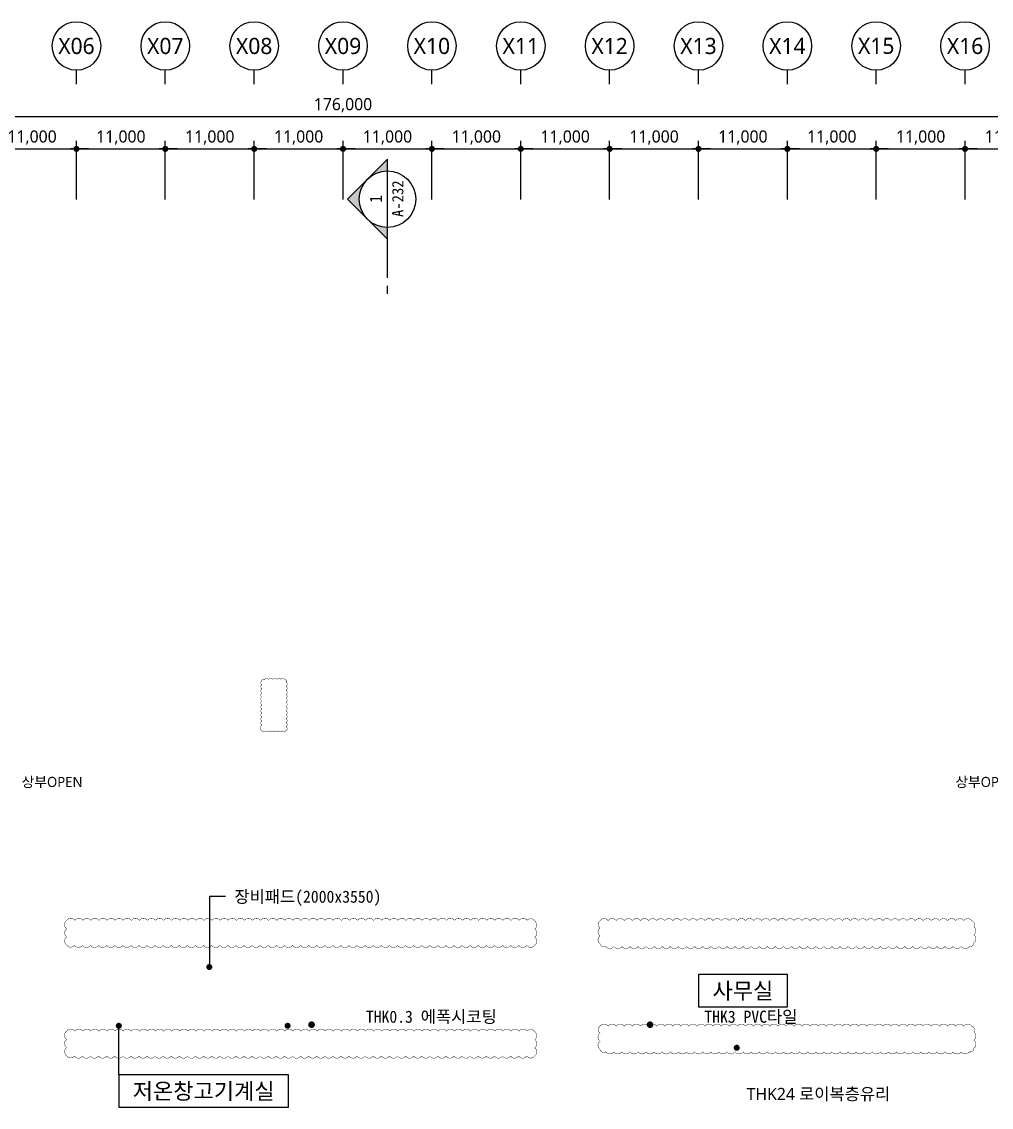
# Model space of a CAD drawing. Header units: millimetres. Extents: x 3546612 to 5615882, y 547008 to 3162891.
# Drawn here: x 4914336 to 5034356, y 1246462 to 1380891 of the extents above; entities that cross this region are included whole.
import ezdxf
from ezdxf.enums import TextEntityAlignment as Align

# ---------------------------------------------------------------- set-up
doc = ezdxf.new("R2010")
doc.units = ezdxf.units.MM
for name, color, linetype, lineweight in [('A-AXIS-BUBL', 7, 'Continuous', 25), ('A-DIMS', 7, 'Continuous', 25), ('A-MKXS-LEAD', 7, 'Continuous', 25), ('A-MKXS-MAK1', 3, 'Continuous', 25), ('A-MKXS-TEXT1', 3, 'Continuous', 25), ('A-MKXS-TEXT2', 7, 'Continuous', 25), ('A-XXXX-TXT2', 3, 'Continuous', 25), ('REV-202205', 20, 'Continuous', 25)]:
    doc.layers.add(name, color=color, linetype=linetype, lineweight=lineweight)
doc.styles.add('HY울릉도L', font='')
doc.styles.add('돋움체', font='')
doc.styles.add('맑은고딕', font='malgun.ttf')
doc.styles.get('HY울릉도L').set_extended_font_data('HYwulM')
doc.styles.get('돋움체').set_extended_font_data('DotumChe')
doc.dimstyles.new('CDIM', dxfattribs={"dimtxt": 3, "dimasz": 1.5, "dimexe": 2, "dimexo": 1, "dimgap": 1, "dimtad": 1, "dimdec": 0, "dimrnd": 0.5, "dimzin": 0, "dimdsep": 32, "dimlunit": 6, "dimtxsty": 'HY울릉도L', "dimblk1": '_CIDOT', "dimblk2": '_CIDOT', "dimsah": 1, "dimcen": 5.5, "dimclrd": 2, "dimclre": 2, "dimclrt": 7, "dimadec": 0, "dimazin": 0, "dimtfac": 1, "dimtdec": 0, "dimtix": 1, "dimtmove": 2, "dimatfit": 1, "dimldrblk": '_CIDOT', "dimfxl": 1, "dimtolj": 1, "dimtzin": 0, "dimlwd": -1, "dimarcsym": 0})

# ---------------------------------------------------------------- blocks, each defined once
blk = doc.blocks.new('_CIDOT')
at = {"color": 0, "linetype": 'ByBlock'}
blk.add_line((2, 0), (-1, 0), dxfattribs=at)
at = {"color": 0, "linetype": 'ByBlock', "const_width": 0.5}
blk.add_lwpolyline([(-0.25, 0, 1), (0.25, 0, 1)], format="xyb", close=True, dxfattribs=at)
blk = doc.blocks.new('*D32')
at = {"layer": 'A-DIMS', "lineweight": -2, "transparency": 16777216}
for p, q in [((170693, 255621), (170693, 262871)), ((181693, 255621), (181693, 262871))]:
    blk.add_line(p, q, dxfattribs=at)
at = {"layer": 'A-DIMS', "transparency": 16777216}
blk.add_line((171443, 261871), (180943, 261871), dxfattribs=at)
at = {"layer": 'A-DIMS', "transparency": 16777216, "xscale": 750, "yscale": 750, "zscale": 750, "rotation": 180}
blk.add_blockref('_CIDOT', (170693, 261871), dxfattribs=at)
at = {"layer": 'A-DIMS', "transparency": 16777216, "xscale": 750, "yscale": 750, "zscale": 750}
blk.add_blockref('_CIDOT', (181693, 261871), dxfattribs=at)
at = {"layer": 'A-DIMS', "color": 3, "transparency": 16777216, "insert": (176193, 263275), "char_height": 1500, "attachment_point": 5, "style": '맑은고딕'}
blk.add_mtext('\\A1;11,000', dxfattribs=at)
blk = doc.blocks.new('*D33')
at = {"layer": 'A-DIMS', "lineweight": -2, "transparency": 16777216}
for p, q in [((181693, 255621), (181693, 262871)), ((192693, 255621), (192693, 262871))]:
    blk.add_line(p, q, dxfattribs=at)
at = {"layer": 'A-DIMS', "transparency": 16777216}
blk.add_line((182443, 261871), (191943, 261871), dxfattribs=at)
at = {"layer": 'A-DIMS', "transparency": 16777216, "xscale": 750, "yscale": 750, "zscale": 750, "rotation": 180}
blk.add_blockref('_CIDOT', (181693, 261871), dxfattribs=at)
at = {"layer": 'A-DIMS', "transparency": 16777216, "xscale": 750, "yscale": 750, "zscale": 750}
blk.add_blockref('_CIDOT', (192693, 261871), dxfattribs=at)
at = {"layer": 'A-DIMS', "color": 3, "transparency": 16777216, "insert": (187193, 263275), "char_height": 1500, "attachment_point": 5, "style": '맑은고딕'}
blk.add_mtext('\\A1;11,000', dxfattribs=at)
blk = doc.blocks.new('*D34')
at = {"layer": 'A-DIMS', "lineweight": -2, "transparency": 16777216}
for p, q in [((192693, 255621), (192693, 262871)), ((203693, 255621), (203693, 262871))]:
    blk.add_line(p, q, dxfattribs=at)
at = {"layer": 'A-DIMS', "transparency": 16777216}
blk.add_line((193443, 261871), (202943, 261871), dxfattribs=at)
at = {"layer": 'A-DIMS', "transparency": 16777216, "xscale": 750, "yscale": 750, "zscale": 750, "rotation": 180}
blk.add_blockref('_CIDOT', (192693, 261871), dxfattribs=at)
at = {"layer": 'A-DIMS', "transparency": 16777216, "xscale": 750, "yscale": 750, "zscale": 750}
blk.add_blockref('_CIDOT', (203693, 261871), dxfattribs=at)
at = {"layer": 'A-DIMS', "color": 3, "transparency": 16777216, "insert": (198193, 263275), "char_height": 1500, "attachment_point": 5, "style": '맑은고딕'}
blk.add_mtext('\\A1;11,000', dxfattribs=at)
blk = doc.blocks.new('*D35')
at = {"layer": 'A-DIMS', "lineweight": -2, "transparency": 16777216}
for p, q in [((203693, 255621), (203693, 262871)), ((214693, 255621), (214693, 262871))]:
    blk.add_line(p, q, dxfattribs=at)
at = {"layer": 'A-DIMS', "transparency": 16777216}
blk.add_line((204443, 261871), (213943, 261871), dxfattribs=at)
at = {"layer": 'A-DIMS', "transparency": 16777216, "xscale": 750, "yscale": 750, "zscale": 750, "rotation": 180}
blk.add_blockref('_CIDOT', (203693, 261871), dxfattribs=at)
at = {"layer": 'A-DIMS', "transparency": 16777216, "xscale": 750, "yscale": 750, "zscale": 750}
blk.add_blockref('_CIDOT', (214693, 261871), dxfattribs=at)
at = {"layer": 'A-DIMS', "color": 3, "transparency": 16777216, "insert": (209193, 263275), "char_height": 1500, "attachment_point": 5, "style": '맑은고딕'}
blk.add_mtext('\\A1;11,000', dxfattribs=at)
blk = doc.blocks.new('*D36')
at = {"layer": 'A-DIMS', "lineweight": -2, "transparency": 16777216}
for p, q in [((214693, 255621), (214693, 262871)), ((225693, 255621), (225693, 262871))]:
    blk.add_line(p, q, dxfattribs=at)
at = {"layer": 'A-DIMS', "transparency": 16777216}
blk.add_line((215443, 261871), (224943, 261871), dxfattribs=at)
at = {"layer": 'A-DIMS', "transparency": 16777216, "xscale": 750, "yscale": 750, "zscale": 750, "rotation": 180}
blk.add_blockref('_CIDOT', (214693, 261871), dxfattribs=at)
at = {"layer": 'A-DIMS', "transparency": 16777216, "xscale": 750, "yscale": 750, "zscale": 750}
blk.add_blockref('_CIDOT', (225693, 261871), dxfattribs=at)
at = {"layer": 'A-DIMS', "color": 3, "transparency": 16777216, "insert": (220193, 263275), "char_height": 1500, "attachment_point": 5, "style": '맑은고딕'}
blk.add_mtext('\\A1;11,000', dxfattribs=at)
blk = doc.blocks.new('*D37')
at = {"layer": 'A-DIMS', "lineweight": -2, "transparency": 16777216}
for p, q in [((225693, 255621), (225693, 262871)), ((236693, 255621), (236693, 262871))]:
    blk.add_line(p, q, dxfattribs=at)
at = {"layer": 'A-DIMS', "transparency": 16777216}
blk.add_line((226443, 261871), (235943, 261871), dxfattribs=at)
at = {"layer": 'A-DIMS', "transparency": 16777216, "xscale": 750, "yscale": 750, "zscale": 750, "rotation": 180}
blk.add_blockref('_CIDOT', (225693, 261871), dxfattribs=at)
at = {"layer": 'A-DIMS', "transparency": 16777216, "xscale": 750, "yscale": 750, "zscale": 750}
blk.add_blockref('_CIDOT', (236693, 261871), dxfattribs=at)
at = {"layer": 'A-DIMS', "color": 3, "transparency": 16777216, "insert": (231193, 263275), "char_height": 1500, "attachment_point": 5, "style": '맑은고딕'}
blk.add_mtext('\\A1;11,000', dxfattribs=at)
blk = doc.blocks.new('*D38')
at = {"layer": 'A-DIMS', "lineweight": -2, "transparency": 16777216}
for p, q in [((236693, 255621), (236693, 262871)), ((247693, 255621), (247693, 262871))]:
    blk.add_line(p, q, dxfattribs=at)
at = {"layer": 'A-DIMS', "transparency": 16777216}
blk.add_line((237443, 261871), (246943, 261871), dxfattribs=at)
at = {"layer": 'A-DIMS', "transparency": 16777216, "xscale": 750, "yscale": 750, "zscale": 750, "rotation": 180}
blk.add_blockref('_CIDOT', (236693, 261871), dxfattribs=at)
at = {"layer": 'A-DIMS', "transparency": 16777216, "xscale": 750, "yscale": 750, "zscale": 750}
blk.add_blockref('_CIDOT', (247693, 261871), dxfattribs=at)
at = {"layer": 'A-DIMS', "color": 3, "transparency": 16777216, "insert": (242193, 263275), "char_height": 1500, "attachment_point": 5, "style": '맑은고딕'}
blk.add_mtext('\\A1;11,000', dxfattribs=at)
blk = doc.blocks.new('*D39')
at = {"layer": 'A-DIMS', "lineweight": -2, "transparency": 16777216}
for p, q in [((247693, 255621), (247693, 262871)), ((258693, 255621), (258693, 262871))]:
    blk.add_line(p, q, dxfattribs=at)
at = {"layer": 'A-DIMS', "transparency": 16777216}
blk.add_line((248443, 261871), (257943, 261871), dxfattribs=at)
at = {"layer": 'A-DIMS', "transparency": 16777216, "xscale": 750, "yscale": 750, "zscale": 750, "rotation": 180}
blk.add_blockref('_CIDOT', (247693, 261871), dxfattribs=at)
at = {"layer": 'A-DIMS', "transparency": 16777216, "xscale": 750, "yscale": 750, "zscale": 750}
blk.add_blockref('_CIDOT', (258693, 261871), dxfattribs=at)
at = {"layer": 'A-DIMS', "color": 3, "transparency": 16777216, "insert": (253193, 263275), "char_height": 1500, "attachment_point": 5, "style": '맑은고딕'}
blk.add_mtext('\\A1;11,000', dxfattribs=at)
blk = doc.blocks.new('*D40')
at = {"layer": 'A-DIMS', "lineweight": -2, "transparency": 16777216}
for p, q in [((258693, 255621), (258693, 262871)), ((269693, 255621), (269693, 262871))]:
    blk.add_line(p, q, dxfattribs=at)
at = {"layer": 'A-DIMS', "transparency": 16777216}
blk.add_line((259443, 261871), (268943, 261871), dxfattribs=at)
at = {"layer": 'A-DIMS', "transparency": 16777216, "xscale": 750, "yscale": 750, "zscale": 750, "rotation": 180}
blk.add_blockref('_CIDOT', (258693, 261871), dxfattribs=at)
at = {"layer": 'A-DIMS', "transparency": 16777216, "xscale": 750, "yscale": 750, "zscale": 750}
blk.add_blockref('_CIDOT', (269693, 261871), dxfattribs=at)
at = {"layer": 'A-DIMS', "color": 3, "transparency": 16777216, "insert": (264193, 263275), "char_height": 1500, "attachment_point": 5, "style": '맑은고딕'}
blk.add_mtext('\\A1;11,000', dxfattribs=at)
blk = doc.blocks.new('*D41')
at = {"layer": 'A-DIMS', "lineweight": -2, "transparency": 16777216}
for p, q in [((269693, 255621), (269693, 262871)), ((280693, 255621), (280693, 262871))]:
    blk.add_line(p, q, dxfattribs=at)
at = {"layer": 'A-DIMS', "transparency": 16777216}
blk.add_line((270443, 261871), (279943, 261871), dxfattribs=at)
at = {"layer": 'A-DIMS', "transparency": 16777216, "xscale": 750, "yscale": 750, "zscale": 750, "rotation": 180}
blk.add_blockref('_CIDOT', (269693, 261871), dxfattribs=at)
at = {"layer": 'A-DIMS', "transparency": 16777216, "xscale": 750, "yscale": 750, "zscale": 750}
blk.add_blockref('_CIDOT', (280693, 261871), dxfattribs=at)
at = {"layer": 'A-DIMS', "color": 3, "transparency": 16777216, "insert": (275193, 263275), "char_height": 1500, "attachment_point": 5, "style": '맑은고딕'}
blk.add_mtext('\\A1;11,000', dxfattribs=at)
blk = doc.blocks.new('*D42')
at = {"layer": 'A-DIMS', "lineweight": -2, "transparency": 16777216}
for p, q in [((280693, 255621), (280693, 262871)), ((291693, 255621), (291693, 262871))]:
    blk.add_line(p, q, dxfattribs=at)
at = {"layer": 'A-DIMS', "transparency": 16777216}
blk.add_line((281443, 261871), (290943, 261871), dxfattribs=at)
at = {"layer": 'A-DIMS', "transparency": 16777216, "xscale": 750, "yscale": 750, "zscale": 750, "rotation": 180}
blk.add_blockref('_CIDOT', (280693, 261871), dxfattribs=at)
at = {"layer": 'A-DIMS', "transparency": 16777216, "xscale": 750, "yscale": 750, "zscale": 750}
blk.add_blockref('_CIDOT', (291693, 261871), dxfattribs=at)
at = {"layer": 'A-DIMS', "color": 3, "transparency": 16777216, "insert": (286193, 263275), "char_height": 1500, "attachment_point": 5, "style": '맑은고딕'}
blk.add_mtext('\\A1;11,000', dxfattribs=at)
blk = doc.blocks.new('*D43')
at = {"layer": 'A-DIMS', "lineweight": -2, "transparency": 16777216}
for p, q in [((126693, 255621), (126693, 266871)), ((302693, 255621), (302693, 266871))]:
    blk.add_line(p, q, dxfattribs=at)
at = {"layer": 'A-DIMS', "transparency": 16777216}
blk.add_line((127443, 265871), (301943, 265871), dxfattribs=at)
at = {"layer": 'A-DIMS', "transparency": 16777216, "xscale": 750, "yscale": 750, "zscale": 750, "rotation": 180}
blk.add_blockref('_CIDOT', (126693, 265871), dxfattribs=at)
at = {"layer": 'A-DIMS', "transparency": 16777216, "xscale": 750, "yscale": 750, "zscale": 750}
blk.add_blockref('_CIDOT', (302693, 265871), dxfattribs=at)
at = {"layer": 'A-DIMS', "color": 3, "transparency": 16777216, "insert": (214693, 267275), "char_height": 1500, "attachment_point": 5, "style": '맑은고딕'}
blk.add_mtext('\\A1;176,000', dxfattribs=at)
blk = doc.blocks.new('*D44')
at = {"layer": 'A-DIMS', "lineweight": -2, "transparency": 16777216}
for p, q in [((291693, 255621), (291693, 262871)), ((302693, 255621), (302693, 262871))]:
    blk.add_line(p, q, dxfattribs=at)
at = {"layer": 'A-DIMS', "transparency": 16777216}
blk.add_line((292443, 261871), (301943, 261871), dxfattribs=at)
at = {"layer": 'A-DIMS', "transparency": 16777216, "xscale": 750, "yscale": 750, "zscale": 750, "rotation": 180}
blk.add_blockref('_CIDOT', (291693, 261871), dxfattribs=at)
at = {"layer": 'A-DIMS', "transparency": 16777216, "xscale": 750, "yscale": 750, "zscale": 750}
blk.add_blockref('_CIDOT', (302693, 261871), dxfattribs=at)
at = {"layer": 'A-DIMS', "color": 3, "transparency": 16777216, "insert": (297193, 263275), "char_height": 1500, "attachment_point": 5, "style": '맑은고딕'}
blk.add_mtext('\\A1;11,000', dxfattribs=at)
blk = doc.blocks.new('글_사무실')
at = {"layer": 'A-XXXX-TXT2', "color": 0}
blk.add_lwpolyline([(-5500, -2000), (5500, -2000), (5500, 2000), (-5500, 2000)], close=True, dxfattribs=at)
at = {"layer": 'A-XXXX-TXT2', "style": '맑은고딕'}
blk.add_text('사무실', height=2000, dxfattribs=at).set_placement((0, 0), align=Align.MIDDLE_CENTER)
blk = doc.blocks.new('글_저온창고 기계실')
at = {"layer": 'A-XXXX-TXT2', "color": 0}
blk.add_lwpolyline([(-10500, -2000), (10500, -2000), (10500, 2000), (-10500, 2000)], close=True, dxfattribs=at)
at = {"layer": 'A-XXXX-TXT2', "style": '맑은고딕'}
blk.add_text('저온창고기계실', height=2000, dxfattribs=at).set_placement((0, 0), align=Align.MIDDLE_CENTER)
blk = doc.blocks.new('A$C46A32BF9')
at = {"layer": 'A-MKXS-MAK1'}
h = blk.add_hatch(color=256, dxfattribs=at)
h.paths.add_polyline_path([(215243, 255634), (217718, 253159, -0.4142136), (217718, 258109)])
h.paths.add_polyline_path([(217718, 253159), (220193, 250684), (220193, 252134, -0.1989124)])
h.paths.add_polyline_path([(217718, 258109, -0.1989124), (220193, 259134), (220193, 260583)])
for p, q in [((220193, 260583), (215243, 255634)), ((220193, 245906), (220193, 260583)), ((220193, 250684), (215243, 255634)), ((220193, 243906), (220193, 244906))]:
    blk.add_line(p, q, dxfattribs=at)
blk.add_circle((220193, 255634), 3500, dxfattribs=at)
at = {"layer": 'A-MKXS-TEXT2', "style": '돋움체'}
for s, height, p in [('A-232', 1400, (221470, 255705)), ('1', 1500, (218750, 255676))]:
    blk.add_text(s, height=height, rotation=90, dxfattribs=at).set_placement(p, align=Align.MIDDLE)
blk = doc.blocks.new('DIM(210222)')
for p, q in [((181693, 269870.6), (181693, 271620.6)), ((192693, 269870.6), (192693, 271620.6)), ((203693, 269870.6), (203693, 271620.6)), ((214693, 269870.6), (214693, 271620.6)), ((225693, 269870.6), (225693, 271620.6)), ((236693, 269870.6), (236693, 271620.6)), ((247693, 269870.6), (247693, 271620.6)), ((258693, 269870.6), (258693, 271620.6)), ((269693, 269870.6), (269693, 271620.6)), ((280693, 269870.6), (280693, 271620.6)), ((291693, 269870.6), (291693, 271620.6))]:
    blk.add_line(p, q)
at = {"layer": 'A-AXIS-BUBL', "ltscale": 0.2}
for centre in [(181693, 274620.6), (192693, 274620.6), (203693, 274620.6), (214693, 274620.6), (225693, 274620.6), (236693, 274620.6), (247693, 274620.6), (258693, 274620.6), (269693, 274620.6), (280693, 274620.6), (291693, 274620.6)]:
    blk.add_circle(centre, 3000, dxfattribs=at)
at = {"layer": 'A-XXXX-TXT2', "ltscale": 0.2, "style": '맑은고딕'}
for s, p in [('X06', (181693, 274620.6)), ('X07', (192693, 274620.6)), ('X08', (203693, 274620.6)), ('X09', (214693, 274620.6)), ('X10', (225693, 274620.6)), ('X11', (236693, 274620.6)), ('X12', (247693, 274620.6)), ('X13', (258693, 274620.6)), ('X14', (269693, 274620.6)), ('X15', (280693, 274620.6)), ('X16', (291693, 274620.6))]:
    blk.add_text(s, height=2000, dxfattribs=at).set_placement(p, align=Align.MIDDLE)
at = {"layer": 'A-DIMS'}
for p1, p2, distance, picture, middle in [((126693, 255120.6), (302693, 255120.6), 10750, '*D43', (214693, 267275.5)), ((170693, 255120.6), (181693, 255120.6), 6750, '*D32', (176193, 263275.5)), ((181693, 255120.6), (192693, 255120.6), 6750, '*D33', (187193, 263275.5)), ((192693, 255120.6), (203693, 255120.6), 6750, '*D34', (198193, 263275.5)), ((203693, 255120.6), (214693, 255120.6), 6750, '*D35', (209193, 263275.5)), ((214693, 255120.6), (225693, 255120.6), 6750, '*D36', (220193, 263275.5)), ((225693, 255120.6), (236693, 255120.6), 6750, '*D37', (231193, 263275.5)), ((236693, 255120.6), (247693, 255120.6), 6750, '*D38', (242193, 263275.5)), ((247693, 255120.6), (258693, 255120.6), 6750, '*D39', (253193, 263275.5)), ((258693, 255120.6), (269693, 255120.6), 6750, '*D40', (264193, 263275.5)), ((269693, 255120.6), (280693, 255120.6), 6750, '*D41', (275193, 263275.5)), ((280693, 255120.6), (291693, 255120.6), 6750, '*D42', (286193, 263275.5)), ((291693, 255120.6), (302693, 255120.6), 6750, '*D44', (297193, 263275.5))]:
    dim = blk.add_aligned_dim(p1=p1, p2=p2, distance=distance, dimstyle='CDIM', override={"dimscale": 500, "dimtxsty": '맑은고딕', "dimclrd": 256, "dimclre": 256, "dimclrt": 3}, dxfattribs=at)
    dim.commit()
    dim.dimension.update_dxf_attribs({"geometry": picture, "text_midpoint": middle})

msp = doc.modelspace()

# ---------------------------------------------------------------- linework, layer by layer
at = {"layer": 'A-MKXS-LEAD'}
for points in [[(4939561.8, 1272544.8), (4937561.8, 1272544.8), (4937561.8, 1263833.4)], [(4926355.6, 1250462.2), (4926355.6, 1256555.3)]]:
    msp.add_lwpolyline(points, dxfattribs=at)
for points, const_width in [([(4937374.3, 1263833.4, 1), (4937749.3, 1263833.4, 1)], 375), ([(4926168.1, 1256555.3, -1), (4926543.1, 1256555.3, -1)], 375), ([(4947433.6, 1256555.3, 1), (4947058.6, 1256555.3, 1)], 375), ([(4950009.4, 1256711.5, 1), (4950424, 1256670.1, 1)], 400), ([(4991906.6, 1256711.5, 1), (4992321.2, 1256670.1, 1)], 400), ([(5002659.8, 1253834.6, -1), (5003034.8, 1253834.6, -1)], 375)]:
    msp.add_lwpolyline(points, format="xyb", close=True, dxfattribs=dict(at, const_width=const_width))
at = {"layer": 'REV-202205', "const_width": 50}
for points in [[(4944061.8, 1293091.2, 0.52056705), (4944561.8, 1293091.2, 0.52056705), (4945061.8, 1293091.2, 0.52056705), (4945561.8, 1293091.2, 0.52056705), (4946061.8, 1293091.2, 0.52056705), (4946561.8, 1293091.2, 0.52056705), (4947061.8, 1293091.2, 0.52056705), (4947061.8, 1293591.2, 0.52056705), (4947061.8, 1294091.2, 0.52056705), (4947061.8, 1294591.2, 0.52056705), (4947061.8, 1295091.2, 0.52056705), (4947061.8, 1295591.2, 0.52056705), (4947061.8, 1296091.2, 0.52056705), (4947061.8, 1296591.2, 0.52056705), (4947061.8, 1297091.2, 0.52056705), (4947061.8, 1297591.2, 0.52056705), (4947061.8, 1298091.2, 0.52056705), (4947061.8, 1298591.2, 0.52056705), (4947061.8, 1299091.2, 0.52056705), (4946911.8, 1299441.2, 0.52056705), (4946411.8, 1299441.2, 0.52056705), (4945911.8, 1299441.2, 0.52056705), (4945411.8, 1299441.2, 0.52056705), (4944911.8, 1299441.2, 0.52056705), (4944411.8, 1299441.2, 0.52056705), (4944061.8, 1299291.2, 0.52056705), (4944061.8, 1298791.2, 0.52056705), (4944061.8, 1298291.2, 0.52056705), (4944061.8, 1297791.2, 0.52056705), (4944061.8, 1297291.2, 0.52056705), (4944061.8, 1296791.2, 0.52056705), (4944061.8, 1296291.2, 0.52056705), (4944061.8, 1295791.2, 0.52056705), (4944061.8, 1295291.2, 0.52056705), (4944061.8, 1294791.2, 0.52056705), (4944061.8, 1294291.2, 0.52056705), (4944061.8, 1293791.2, 0.52056705)], [(4919901.5, 1269602.1, -0.52056705), (4920901.5, 1269602.1, -0.52056705), (4921901.5, 1269602.1, -0.52056705), (4922901.5, 1269602.1, -0.52056705), (4923901.5, 1269602.1, -0.52056705), (4924901.5, 1269602.1, -0.52056705), (4925901.5, 1269602.1, -0.52056705), (4926901.5, 1269602.1, -0.52056705), (4927901.5, 1269602.1, -0.52056705), (4928901.5, 1269602.1, -0.52056705), (4929901.5, 1269602.1, -0.52056705), (4930901.5, 1269602.1, -0.52056705), (4931901.5, 1269602.1, -0.52056705), (4932901.5, 1269602.1, -0.52056705), (4933901.5, 1269602.1, -0.52056705), (4934901.5, 1269602.1, -0.52056705), (4935901.5, 1269602.1, -0.52056705), (4936901.5, 1269602.1, -0.52056705), (4937901.5, 1269602.1, -0.52056705), (4938901.5, 1269602.1, -0.52056705), (4939901.5, 1269602.1, -0.52056705), (4940901.5, 1269602.1, -0.52056705), (4941901.5, 1269602.1, -0.52056705), (4942901.5, 1269602.1, -0.52056705), (4943901.5, 1269602.1, -0.52056705), (4944901.5, 1269602.1, -0.52056705), (4945901.5, 1269602.1, -0.52056705), (4946901.5, 1269602.1, -0.52056705), (4947901.5, 1269602.1, -0.52056705), (4948901.5, 1269602.1, -0.52056705), (4949901.5, 1269602.1, -0.52056705), (4950901.5, 1269602.1, -0.52056705), (4951901.5, 1269602.1, -0.52056705), (4952901.5, 1269602.1, -0.52056705), (4953901.5, 1269602.1, -0.52056705), (4954901.5, 1269602.1, -0.52056705), (4955901.5, 1269602.1, -0.52056705), (4956901.5, 1269602.1, -0.52056705), (4957901.5, 1269602.1, -0.52056705), (4958901.5, 1269602.1, -0.52056705), (4959901.5, 1269602.1, -0.52056705), (4960901.5, 1269602.1, -0.52056705), (4961901.5, 1269602.1, -0.52056705), (4962901.5, 1269602.1, -0.52056705), (4963901.5, 1269602.1, -0.52056705), (4964901.5, 1269602.1, -0.52056705), (4965901.5, 1269602.1, -0.52056705), (4966901.5, 1269602.1, -0.52056705), (4967901.5, 1269602.1, -0.52056705), (4968901.5, 1269602.1, -0.52056705), (4969901.5, 1269602.1, -0.52056705), (4970901.5, 1269602.1, -0.52056705), (4971901.5, 1269602.1, -0.52056705), (4972901.5, 1269602.1, -0.52056705), (4973901.5, 1269602.1, -0.52056705), (4974901.5, 1269602.1, -0.52056705), (4975901.5, 1269602.1, -0.52056705), (4976901.5, 1269602.1, -0.52056705), (4977833.1, 1269533.6, -0.52056705), (4977833.1, 1268533.6, -0.52056705), (4977833.1, 1267533.6, -0.52056705), (4977833.1, 1266533.6, -0.52056705), (4976852.7, 1266514, -0.52056705), (4975852.7, 1266514, -0.52056705), (4974852.7, 1266514, -0.52056705), (4973852.7, 1266514, -0.52056705), (4972852.7, 1266514, -0.52056705), (4971852.7, 1266514, -0.52056705), (4970852.7, 1266514, -0.52056705), (4969852.7, 1266514, -0.52056705), (4968852.7, 1266514, -0.52056705), (4967852.7, 1266514, -0.52056705), (4966852.7, 1266514, -0.52056705), (4965852.7, 1266514, -0.52056705), (4964852.7, 1266514, -0.52056705), (4963852.7, 1266514, -0.52056705), (4962852.7, 1266514, -0.52056705), (4961852.7, 1266514, -0.52056705), (4960852.7, 1266514, -0.52056705), (4959852.7, 1266514, -0.52056705), (4958852.7, 1266514, -0.52056705), (4957852.7, 1266514, -0.52056705), (4956852.7, 1266514, -0.52056705), (4955852.7, 1266514, -0.52056705), (4954852.7, 1266514, -0.52056705), (4953852.7, 1266514, -0.52056705), (4952852.7, 1266514, -0.52056705), (4951852.7, 1266514, -0.52056705), (4950852.7, 1266514, -0.52056705), (4949852.7, 1266514, -0.52056705), (4948852.7, 1266514, -0.52056705), (4947852.7, 1266514, -0.52056705), (4946852.7, 1266514, -0.52056705), (4945852.7, 1266514, -0.52056705), (4944852.7, 1266514, -0.52056705), (4943852.7, 1266514, -0.52056705), (4942852.7, 1266514, -0.52056705), (4941852.7, 1266514, -0.52056705), (4940852.7, 1266514, -0.52056705), (4939852.7, 1266514, -0.52056705), (4938852.7, 1266514, -0.52056705), (4937852.7, 1266514, -0.52056705), (4936852.7, 1266514, -0.52056705), (4935852.7, 1266514, -0.52056705), (4934852.7, 1266514, -0.52056705), (4933852.7, 1266514, -0.52056705), (4932852.7, 1266514, -0.52056705), (4931852.7, 1266514, -0.52056705), (4930852.7, 1266514, -0.52056705), (4929852.7, 1266514, -0.52056705), (4928852.7, 1266514, -0.52056705), (4927852.7, 1266514, -0.52056705), (4926852.7, 1266514, -0.52056705), (4925852.7, 1266514, -0.52056705), (4924852.7, 1266514, -0.52056705), (4923852.7, 1266514, -0.52056705), (4922852.7, 1266514, -0.52056705), (4921852.7, 1266514, -0.52056705), (4920852.7, 1266514, -0.52056705), (4919901.5, 1266562.8, -0.52056705), (4919901.5, 1267562.8, -0.52056705), (4919901.5, 1268562.8, -0.52056705)], [(4985932.3, 1269568.9, -0.52056705), (4986932.3, 1269568.9, -0.52056705), (4987932.3, 1269568.9, -0.52056705), (4988932.3, 1269568.9, -0.52056705), (4989932.3, 1269568.9, -0.52056705), (4990932.3, 1269568.9, -0.52056705), (4991932.3, 1269568.9, -0.52056705), (4992932.3, 1269568.9, -0.52056705), (4993932.3, 1269568.9, -0.52056705), (4994932.3, 1269568.9, -0.52056705), (4995932.3, 1269568.9, -0.52056705), (4996932.3, 1269568.9, -0.52056705), (4997932.3, 1269568.9, -0.52056705), (4998932.3, 1269568.9, -0.52056705), (4999932.3, 1269568.9, -0.52056705), (5000932.3, 1269568.9, -0.52056705), (5001932.3, 1269568.9, -0.52056705), (5002932.3, 1269568.9, -0.52056705), (5003932.3, 1269568.9, -0.52056705), (5004932.3, 1269568.9, -0.52056705), (5005932.3, 1269568.9, -0.52056705), (5006932.3, 1269568.9, -0.52056705), (5007932.3, 1269568.9, -0.52056705), (5008932.3, 1269568.9, -0.52056705), (5009932.3, 1269568.9, -0.52056705), (5010932.3, 1269568.9, -0.52056705), (5011932.3, 1269568.9, -0.52056705), (5012932.3, 1269568.9, -0.52056705), (5013932.3, 1269568.9, -0.52056705), (5014932.3, 1269568.9, -0.52056705), (5015932.3, 1269568.9, -0.52056705), (5016932.3, 1269568.9, -0.52056705), (5017932.3, 1269568.9, -0.52056705), (5018932.3, 1269568.9, -0.52056705), (5019932.3, 1269568.9, -0.52056705), (5020932.3, 1269568.9, -0.52056705), (5021932.3, 1269568.9, -0.52056705), (5022932.3, 1269568.9, -0.52056705), (5023932.3, 1269568.9, -0.52056705), (5024932.3, 1269568.9, -0.52056705), (5025932.3, 1269568.9, -0.52056705), (5026932.3, 1269568.9, -0.52056705), (5027932.3, 1269568.9, -0.52056705), (5028932.3, 1269568.9, -0.52056705), (5029932.3, 1269568.9, -0.52056705), (5030932.3, 1269568.9, -0.52056705), (5031932.3, 1269568.9, -0.52056705), (5032189.8, 1268826.4, -0.52056705), (5032189.8, 1267826.4, -0.52056705), (5032189.8, 1266826.4, -0.52056705), (5031631.5, 1266384.7, -0.52056705), (5030631.5, 1266384.7, -0.52056705), (5029631.5, 1266384.7, -0.52056705), (5028631.5, 1266384.7, -0.52056705), (5027631.5, 1266384.7, -0.52056705), (5026631.5, 1266384.7, -0.52056705), (5025631.5, 1266384.7, -0.52056705), (5024631.5, 1266384.7, -0.52056705), (5023631.5, 1266384.7, -0.52056705), (5022631.5, 1266384.7, -0.52056705), (5021631.5, 1266384.7, -0.52056705), (5020631.5, 1266384.7, -0.52056705), (5019631.5, 1266384.7, -0.52056705), (5018631.5, 1266384.7, -0.52056705), (5017631.5, 1266384.7, -0.52056705), (5016631.5, 1266384.7, -0.52056705), (5015631.5, 1266384.7, -0.52056705), (5014631.5, 1266384.7, -0.52056705), (5013631.5, 1266384.7, -0.52056705), (5012631.5, 1266384.7, -0.52056705), (5011631.5, 1266384.7, -0.52056705), (5010631.5, 1266384.7, -0.52056705), (5009631.5, 1266384.7, -0.52056705), (5008631.5, 1266384.7, -0.52056705), (5007631.5, 1266384.7, -0.52056705), (5006631.5, 1266384.7, -0.52056705), (5005631.5, 1266384.7, -0.52056705), (5004631.5, 1266384.7, -0.52056705), (5003631.5, 1266384.7, -0.52056705), (5002631.5, 1266384.7, -0.52056705), (5001631.5, 1266384.7, -0.52056705), (5000631.5, 1266384.7, -0.52056705), (4999631.5, 1266384.7, -0.52056705), (4998631.5, 1266384.7, -0.52056705), (4997631.5, 1266384.7, -0.52056705), (4996631.5, 1266384.7, -0.52056705), (4995631.5, 1266384.7, -0.52056705), (4994631.5, 1266384.7, -0.52056705), (4993631.5, 1266384.7, -0.52056705), (4992631.5, 1266384.7, -0.52056705), (4991631.5, 1266384.7, -0.52056705), (4990631.5, 1266384.7, -0.52056705), (4989631.5, 1266384.7, -0.52056705), (4988631.5, 1266384.7, -0.52056705), (4987631.5, 1266384.7, -0.52056705), (4986631.5, 1266384.7, -0.52056705), (4985932.3, 1266685.5, -0.52056705), (4985932.3, 1267685.5, -0.52056705), (4985932.3, 1268685.5, -0.52056705)], [(4919901.5, 1255891.6, -0.52056705), (4920901.5, 1255891.6, -0.52056705), (4921901.5, 1255891.6, -0.52056705), (4922901.5, 1255891.6, -0.52056705), (4923901.5, 1255891.6, -0.52056705), (4924901.5, 1255891.6, -0.52056705), (4925901.5, 1255891.6, -0.52056705), (4926901.5, 1255891.6, -0.52056705), (4927901.5, 1255891.6, -0.52056705), (4928901.5, 1255891.6, -0.52056705), (4929901.5, 1255891.6, -0.52056705), (4930901.5, 1255891.6, -0.52056705), (4931901.5, 1255891.6, -0.52056705), (4932901.5, 1255891.6, -0.52056705), (4933901.5, 1255891.6, -0.52056705), (4934901.5, 1255891.6, -0.52056705), (4935901.5, 1255891.6, -0.52056705), (4936901.5, 1255891.6, -0.52056705), (4937901.5, 1255891.6, -0.52056705), (4938901.5, 1255891.6, -0.52056705), (4939901.5, 1255891.6, -0.52056705), (4940901.5, 1255891.6, -0.52056705), (4941901.5, 1255891.6, -0.52056705), (4942901.5, 1255891.6, -0.52056705), (4943901.5, 1255891.6, -0.52056705), (4944901.5, 1255891.6, -0.52056705), (4945901.5, 1255891.6, -0.52056705), (4946901.5, 1255891.6, -0.52056705), (4947901.5, 1255891.6, -0.52056705), (4948901.5, 1255891.6, -0.52056705), (4949901.5, 1255891.6, -0.52056705), (4950901.5, 1255891.6, -0.52056705), (4951901.5, 1255891.6, -0.52056705), (4952901.5, 1255891.6, -0.52056705), (4953901.5, 1255891.6, -0.52056705), (4954901.5, 1255891.6, -0.52056705), (4955901.5, 1255891.6, -0.52056705), (4956901.5, 1255891.6, -0.52056705), (4957901.5, 1255891.6, -0.52056705), (4958901.5, 1255891.6, -0.52056705), (4959901.5, 1255891.6, -0.52056705), (4960901.5, 1255891.6, -0.52056705), (4961901.5, 1255891.6, -0.52056705), (4962901.5, 1255891.6, -0.52056705), (4963901.5, 1255891.6, -0.52056705), (4964901.5, 1255891.6, -0.52056705), (4965901.5, 1255891.6, -0.52056705), (4966901.5, 1255891.6, -0.52056705), (4967901.5, 1255891.6, -0.52056705), (4968901.5, 1255891.6, -0.52056705), (4969901.5, 1255891.6, -0.52056705), (4970901.5, 1255891.6, -0.52056705), (4971901.5, 1255891.6, -0.52056705), (4972901.5, 1255891.6, -0.52056705), (4973901.5, 1255891.6, -0.52056705), (4974901.5, 1255891.6, -0.52056705), (4975901.5, 1255891.6, -0.52056705), (4976901.5, 1255891.6, -0.52056705), (4977833.1, 1255823.2, -0.52056705), (4977833.1, 1254823.2, -0.52056705), (4977833.1, 1253823.2, -0.52056705), (4977833.1, 1252823.2, -0.52056705), (4976852.7, 1252803.6, -0.52056705), (4975852.7, 1252803.6, -0.52056705), (4974852.7, 1252803.6, -0.52056705), (4973852.7, 1252803.6, -0.52056705), (4972852.7, 1252803.6, -0.52056705), (4971852.7, 1252803.6, -0.52056705), (4970852.7, 1252803.6, -0.52056705), (4969852.7, 1252803.6, -0.52056705), (4968852.7, 1252803.6, -0.52056705), (4967852.7, 1252803.6, -0.52056705), (4966852.7, 1252803.6, -0.52056705), (4965852.7, 1252803.6, -0.52056705), (4964852.7, 1252803.6, -0.52056705), (4963852.7, 1252803.6, -0.52056705), (4962852.7, 1252803.6, -0.52056705), (4961852.7, 1252803.6, -0.52056705), (4960852.7, 1252803.6, -0.52056705), (4959852.7, 1252803.6, -0.52056705), (4958852.7, 1252803.6, -0.52056705), (4957852.7, 1252803.6, -0.52056705), (4956852.7, 1252803.6, -0.52056705), (4955852.7, 1252803.6, -0.52056705), (4954852.7, 1252803.6, -0.52056705), (4953852.7, 1252803.6, -0.52056705), (4952852.7, 1252803.6, -0.52056705), (4951852.7, 1252803.6, -0.52056705), (4950852.7, 1252803.6, -0.52056705), (4949852.7, 1252803.6, -0.52056705), (4948852.7, 1252803.6, -0.52056705), (4947852.7, 1252803.6, -0.52056705), (4946852.7, 1252803.6, -0.52056705), (4945852.7, 1252803.6, -0.52056705), (4944852.7, 1252803.6, -0.52056705), (4943852.7, 1252803.6, -0.52056705), (4942852.7, 1252803.6, -0.52056705), (4941852.7, 1252803.6, -0.52056705), (4940852.7, 1252803.6, -0.52056705), (4939852.7, 1252803.6, -0.52056705), (4938852.7, 1252803.6, -0.52056705), (4937852.7, 1252803.6, -0.52056705), (4936852.7, 1252803.6, -0.52056705), (4935852.7, 1252803.6, -0.52056705), (4934852.7, 1252803.6, -0.52056705), (4933852.7, 1252803.6, -0.52056705), (4932852.7, 1252803.6, -0.52056705), (4931852.7, 1252803.6, -0.52056705), (4930852.7, 1252803.6, -0.52056705), (4929852.7, 1252803.6, -0.52056705), (4928852.7, 1252803.6, -0.52056705), (4927852.7, 1252803.6, -0.52056705), (4926852.7, 1252803.6, -0.52056705), (4925852.7, 1252803.6, -0.52056705), (4924852.7, 1252803.6, -0.52056705), (4923852.7, 1252803.6, -0.52056705), (4922852.7, 1252803.6, -0.52056705), (4921852.7, 1252803.6, -0.52056705), (4920852.7, 1252803.6, -0.52056705), (4919901.5, 1252852.4, -0.52056705), (4919901.5, 1253852.4, -0.52056705), (4919901.5, 1254852.4, -0.52056705)], [(4985932.3, 1256508.6, -0.52056705), (4986932.3, 1256508.6, -0.52056705), (4987932.3, 1256508.6, -0.52056705), (4988932.3, 1256508.6, -0.52056705), (4989932.3, 1256508.6, -0.52056705), (4990932.3, 1256508.6, -0.52056705), (4991932.3, 1256508.6, -0.52056705), (4992932.3, 1256508.6, -0.52056705), (4993932.3, 1256508.6, -0.52056705), (4994932.3, 1256508.6, -0.52056705), (4995932.3, 1256508.6, -0.52056705), (4996932.3, 1256508.6, -0.52056705), (4997932.3, 1256508.6, -0.52056705), (4998932.3, 1256508.6, -0.52056705), (4999932.3, 1256508.6, -0.52056705), (5000932.3, 1256508.6, -0.52056705), (5001932.3, 1256508.6, -0.52056705), (5002932.3, 1256508.6, -0.52056705), (5003932.3, 1256508.6, -0.52056705), (5004932.3, 1256508.6, -0.52056705), (5005932.3, 1256508.6, -0.52056705), (5006932.3, 1256508.6, -0.52056705), (5007932.3, 1256508.6, -0.52056705), (5008932.3, 1256508.6, -0.52056705), (5009932.3, 1256508.6, -0.52056705), (5010932.3, 1256508.6, -0.52056705), (5011932.3, 1256508.6, -0.52056705), (5012932.3, 1256508.6, -0.52056705), (5013932.3, 1256508.6, -0.52056705), (5014932.3, 1256508.6, -0.52056705), (5015932.3, 1256508.6, -0.52056705), (5016932.3, 1256508.6, -0.52056705), (5017932.3, 1256508.6, -0.52056705), (5018932.3, 1256508.6, -0.52056705), (5019932.3, 1256508.6, -0.52056705), (5020932.3, 1256508.6, -0.52056705), (5021932.3, 1256508.6, -0.52056705), (5022932.3, 1256508.6, -0.52056705), (5023932.3, 1256508.6, -0.52056705), (5024932.3, 1256508.6, -0.52056705), (5025932.3, 1256508.6, -0.52056705), (5026932.3, 1256508.6, -0.52056705), (5027932.3, 1256508.6, -0.52056705), (5028932.3, 1256508.6, -0.52056705), (5029932.3, 1256508.6, -0.52056705), (5030932.3, 1256508.6, -0.52056705), (5031932.3, 1256508.6, -0.52056705), (5032189.8, 1255766.1, -0.52056705), (5032189.8, 1254766.1, -0.52056705), (5032189.8, 1253766.1, -0.52056705), (5031631.5, 1253324.4, -0.52056705), (5030631.5, 1253324.4, -0.52056705), (5029631.5, 1253324.4, -0.52056705), (5028631.5, 1253324.4, -0.52056705), (5027631.5, 1253324.4, -0.52056705), (5026631.5, 1253324.4, -0.52056705), (5025631.5, 1253324.4, -0.52056705), (5024631.5, 1253324.4, -0.52056705), (5023631.5, 1253324.4, -0.52056705), (5022631.5, 1253324.4, -0.52056705), (5021631.5, 1253324.4, -0.52056705), (5020631.5, 1253324.4, -0.52056705), (5019631.5, 1253324.4, -0.52056705), (5018631.5, 1253324.4, -0.52056705), (5017631.5, 1253324.4, -0.52056705), (5016631.5, 1253324.4, -0.52056705), (5015631.5, 1253324.4, -0.52056705), (5014631.5, 1253324.4, -0.52056705), (5013631.5, 1253324.4, -0.52056705), (5012631.5, 1253324.4, -0.52056705), (5011631.5, 1253324.4, -0.52056705), (5010631.5, 1253324.4, -0.52056705), (5009631.5, 1253324.4, -0.52056705), (5008631.5, 1253324.4, -0.52056705), (5007631.5, 1253324.4, -0.52056705), (5006631.5, 1253324.4, -0.52056705), (5005631.5, 1253324.4, -0.52056705), (5004631.5, 1253324.4, -0.52056705), (5003631.5, 1253324.4, -0.52056705), (5002631.5, 1253324.4, -0.52056705), (5001631.5, 1253324.4, -0.52056705), (5000631.5, 1253324.4, -0.52056705), (4999631.5, 1253324.4, -0.52056705), (4998631.5, 1253324.4, -0.52056705), (4997631.5, 1253324.4, -0.52056705), (4996631.5, 1253324.4, -0.52056705), (4995631.5, 1253324.4, -0.52056705), (4994631.5, 1253324.4, -0.52056705), (4993631.5, 1253324.4, -0.52056705), (4992631.5, 1253324.4, -0.52056705), (4991631.5, 1253324.4, -0.52056705), (4990631.5, 1253324.4, -0.52056705), (4989631.5, 1253324.4, -0.52056705), (4988631.5, 1253324.4, -0.52056705), (4987631.5, 1253324.4, -0.52056705), (4986631.5, 1253324.4, -0.52056705), (4985932.3, 1253625.2, -0.52056705), (4985932.3, 1254625.2, -0.52056705), (4985932.3, 1255625.2, -0.52056705)]]:
    msp.add_lwpolyline(points, format="xyb", close=True, dxfattribs=at)

# ---------------------------------------------------------------- block references
for name, p in [('DIM(210222)', (4739418.8, 1103270.6)), ('A$C46A32BF9', (4739418.8, 1103270.6)), ('글_사무실', (5003611.8, 1260891.2)), ('글_저온창고 기계실', (4936855.6, 1248462.2))]:
    msp.add_blockref(name, p)

# ---------------------------------------------------------------- texts
at = {"layer": 'A-MKXS-TEXT1'}
for s, height, style, p in [('상부OPEN', 1250, '맑은고딕', (4914325.7, 1286749.8)), ('상부OPEN', 1250, '맑은고딕', (5029906.2, 1286749.8)), ('장비패드(2000x3550)', 1500, '돋움체', (4940658.9, 1272544.8)), ('THK0.3 에폭시코팅', 1500, '돋움체', (4956938.3, 1257678.5)), ('THK3 PVC타일', 1500, '돋움체', (4998835.5, 1257678.5)), ('THK24 로이복층유리', 1500, '맑은고딕', (5004072.3, 1248112.1))]:
    msp.add_text(s, height=height, dxfattribs=dict(at, style=style)).set_placement(p, align=Align.MIDDLE_LEFT)

doc.saveas('drawing.dxf')
